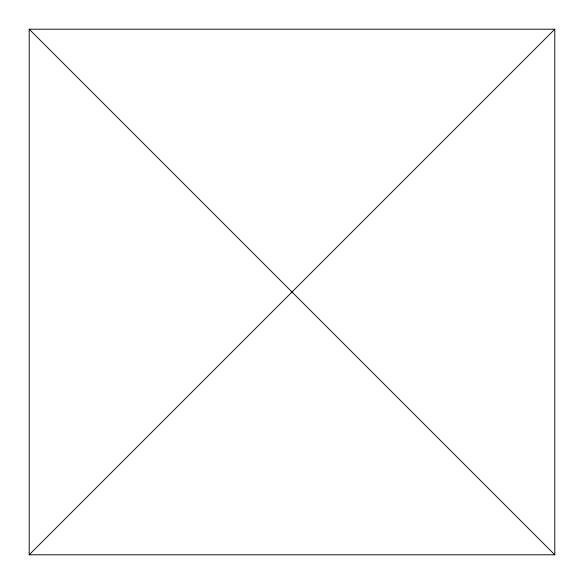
<?xml version="1.0" encoding="UTF-8"?>
<svg xmlns="http://www.w3.org/2000/svg" width="584" height="584" viewBox="0 0 584 584"><rect width="100%" height="100%" fill="white"/><g stroke="black" fill="none" stroke-linecap="round" stroke-linejoin="round"><path stroke-width="0.88" d="M29.2 554.8L554.8 29.2L29.2 29.2L29.2 554.8L554.8 554.8L554.8 29.2M29.2 29.2L554.8 554.8"/></g></svg>
